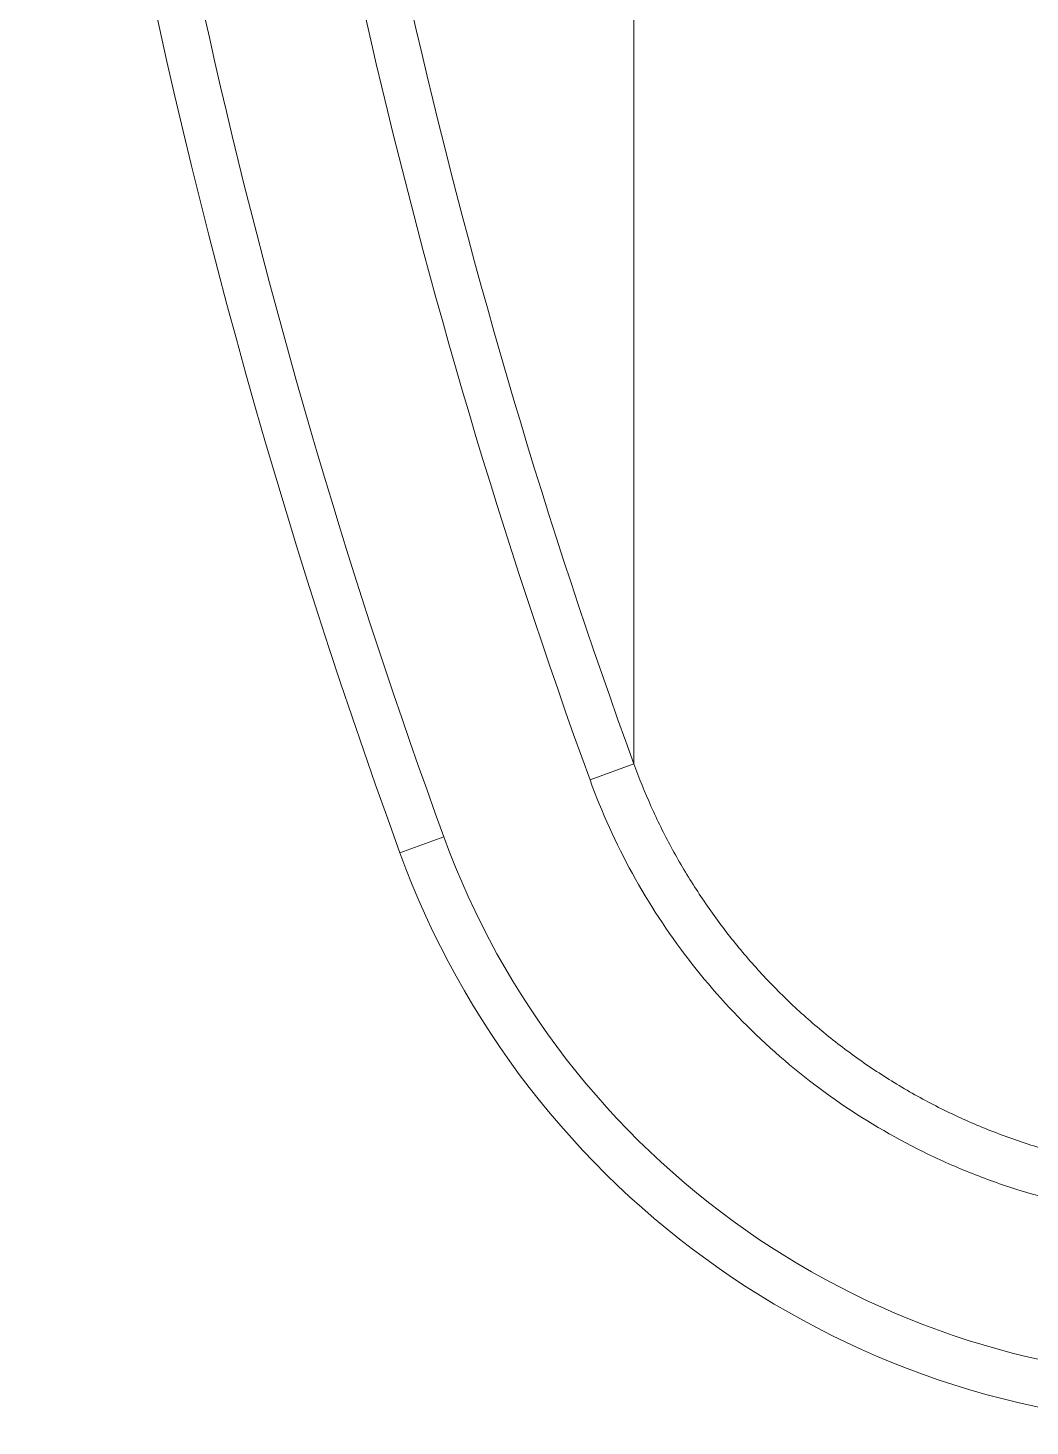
# Model space of a CAD drawing. Header units: millimetres. Extents: x 4664 to 8864, y -38 to 2932.
# Drawn here: x 8079.03 to 8107.06, y 2135.55 to 2174.64 of the extents above; entities that cross this region are included whole.
import ezdxf

# ---------------------------------------------------------------- set-up
doc = ezdxf.new("R2010")
doc.units = ezdxf.units.MM

msp = doc.modelspace()

# ---------------------------------------------------------------- linework, layer by layer
at = {"lineweight": 5}
for p, q in [((8095.98, 2198.576), (8095.98, 2154.059)), ((8094.753, 2153.612), (8095.98, 2154.059)), ((8090.663, 2152.021), (8089.436, 2151.574))]:
    msp.add_line(p, q, dxfattribs=at)
for centre, radius, start, end in [((8261.153, 2214.181), 182.774, 159.96842, 200.03158), ((8261.153, 2214.181), 181.468, 185.76036, 200.03158), ((8261.153, 2214.181), 177.081, 186.0323, 200.00117), ((8261.153, 2214.181), 175.775, 186.0323, 200.00117), ((8112.339, 2159.924), 23.071, 200.0316, 270), ((8112.339, 2159.924), 24.377, 200.0316, 270)]:
    msp.add_arc(centre, radius, start, end, dxfattribs=at)
for points, knots in [([(8112.339, 2142.593), (8111.875, 2142.593), (8111.412, 2142.612), (8110.492, 2142.685), (8110.035, 2142.74), (8109.129, 2142.886), (8108.68, 2142.976), (8107.794, 2143.191), (8107.356, 2143.316), (8106.494, 2143.598), (8106.07, 2143.756), (8105.237, 2144.103), (8104.829, 2144.292), (8104.03, 2144.699), (8103.64, 2144.918), (8102.879, 2145.384), (8102.509, 2145.63), (8101.79, 2146.149), (8101.442, 2146.422), (8100.769, 2146.991), (8100.444, 2147.287), (8099.82, 2147.902), (8099.52, 2148.22), (8098.947, 2148.876), (8098.674, 2149.214), (8098.155, 2149.907), (8097.909, 2150.262), (8097.445, 2150.987), (8097.227, 2151.357), (8096.821, 2152.11), (8096.632, 2152.492), (8096.284, 2153.268), (8096.124, 2153.661), (8095.98, 2154.059)], [0, 0, 0, 0, 0.0625, 0.0625, 0.125, 0.125, 0.1875, 0.1875, 0.25, 0.25, 0.3125, 0.3125, 0.375, 0.375, 0.4375, 0.4375, 0.5, 0.5, 0.5625, 0.5625, 0.625, 0.625, 0.6875, 0.6875, 0.75, 0.75, 0.8125, 0.8125, 0.875, 0.875, 0.9375, 0.9375, 1, 1, 1, 1]), ([(8094.753, 2153.612), (8095.081, 2152.709), (8095.476, 2151.838), (8096.398, 2150.161), (8096.926, 2149.353), (8098.083, 2147.847), (8098.716, 2147.142), (8100.089, 2145.827), (8100.836, 2145.214), (8102.397, 2144.121), (8103.213, 2143.639), (8104.489, 2143.009), (8104.923, 2142.815), (8105.809, 2142.459), (8106.263, 2142.297), (8108.543, 2141.578), (8110.416, 2141.289), (8112.339, 2141.289)], [0, 0, 0, 0, 0.125, 0.125, 0.25, 0.25, 0.375, 0.375, 0.5, 0.5, 0.625, 0.625, 0.6875, 0.6875, 0.75, 0.75, 1, 1, 1, 1])]:
    msp.add_open_spline(points, degree=3, knots=knots, dxfattribs=at)

doc.saveas('drawing.dxf')
